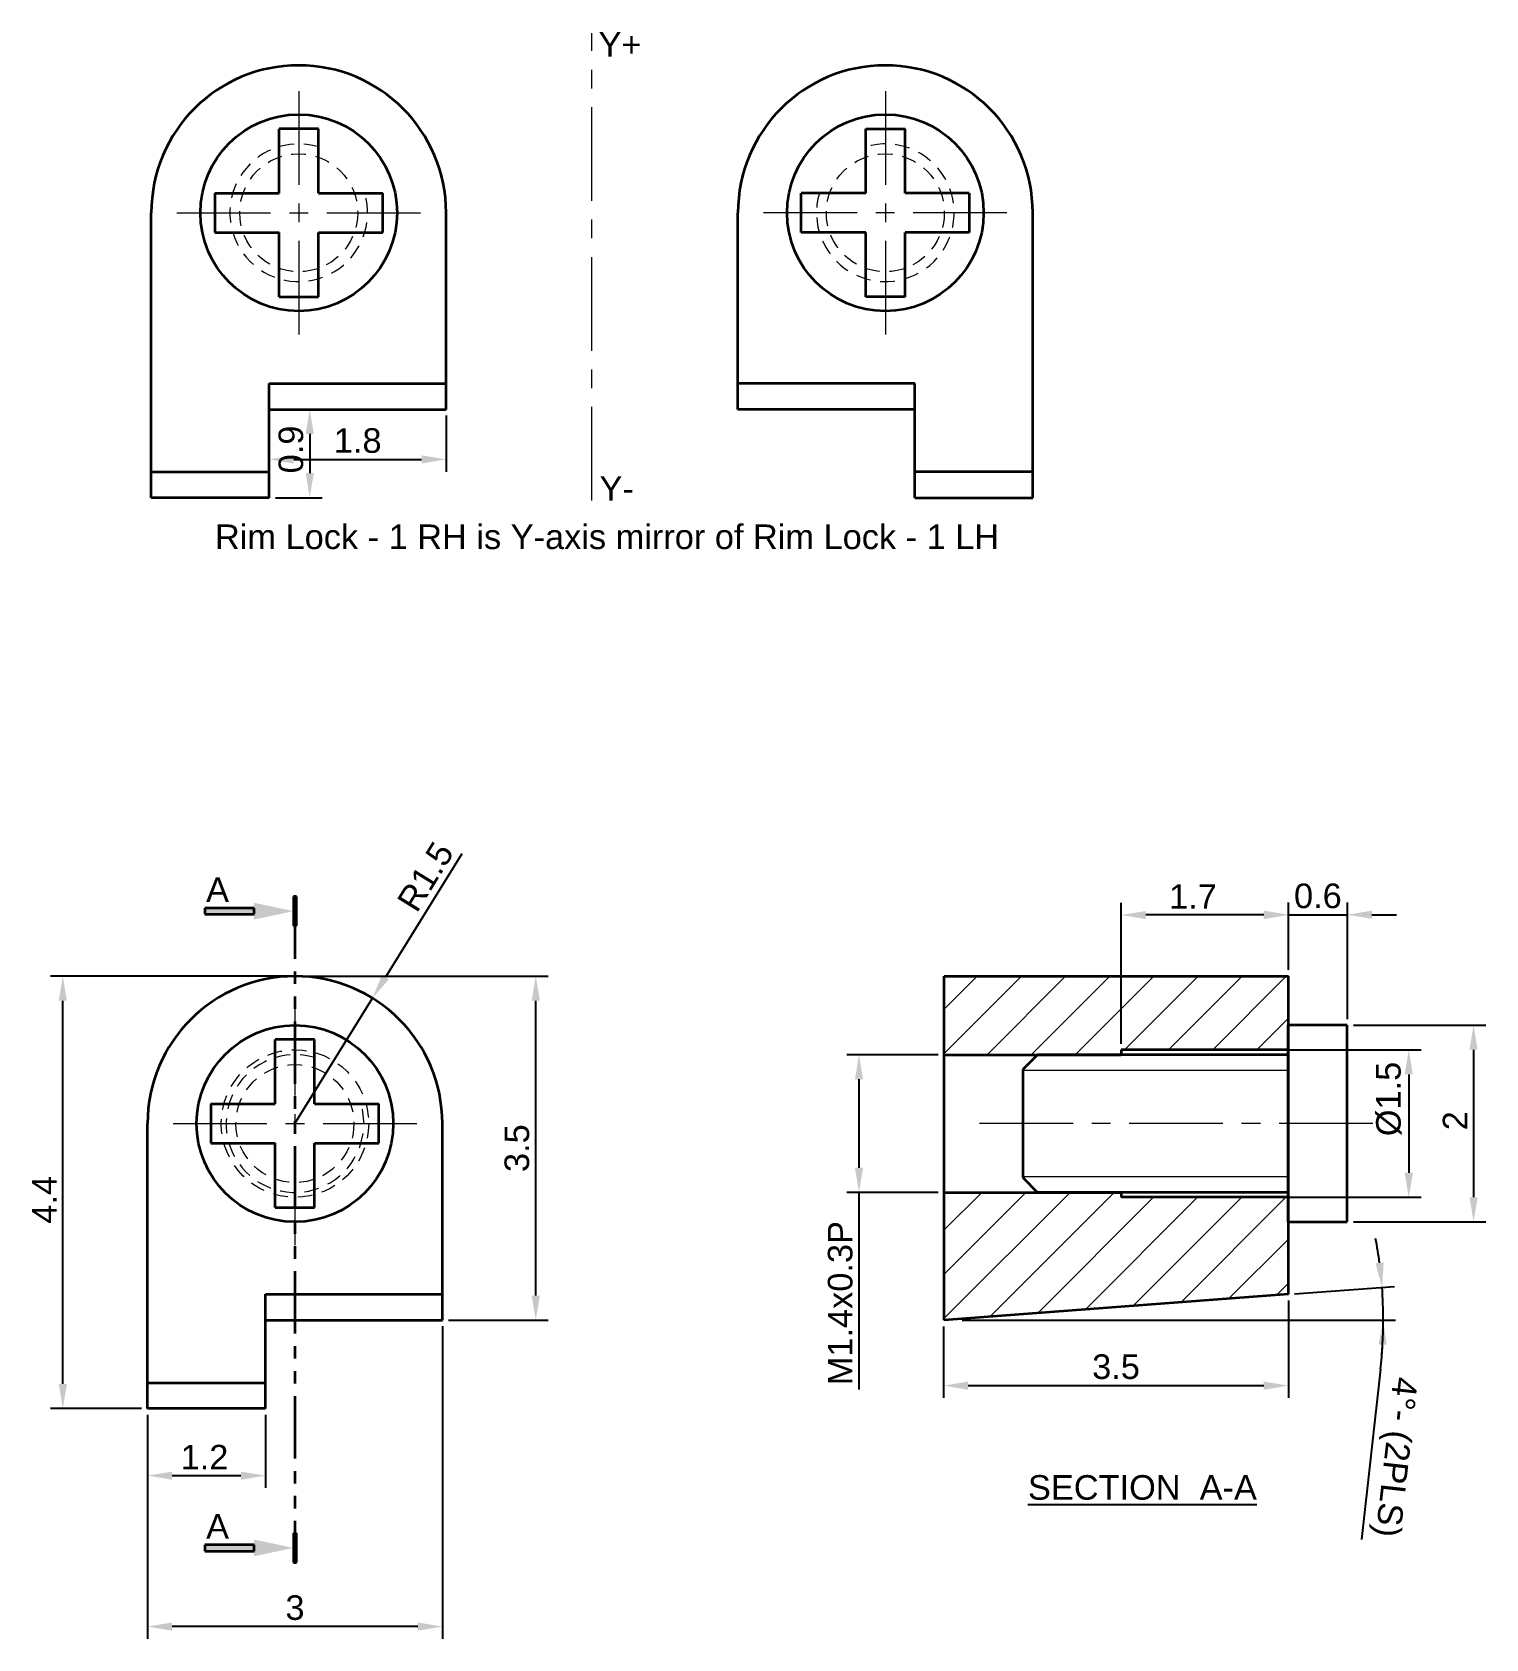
# Model space of a CAD drawing. Header units: millimetres. Extents: x 219 to 785, y 160 to 284.
# Drawn here: x 218.6 to 233.38, y 267.88 to 284.22 of the extents above; entities that cross this region are included whole.
import ezdxf
from ezdxf.enums import TextEntityAlignment as Align

# ---------------------------------------------------------------- set-up
doc = ezdxf.new("R2010")
doc.units = ezdxf.units.MM
for name, pattern in [('CENTER', [50.8, 31.75, -6.35, 6.35, -6.35]), ('HIDDEN', [0.075, 0.05, -0.025]), ('PHANTOM', [63.5, 31.75, -6.35, 6.35, -6.35, 6.35, -6.35])]:
    doc.linetypes.add(name, pattern=pattern)
doc.layers.get('0').update_dxf_attribs({"lineweight": 35})
for name, color, linetype, lineweight in [('Center line', 2, 'CENTER', 18), ('Dimension', 3, 'Continuous', 18), ('Hatch', 6, 'Continuous', 18), ('hidden line', 1, 'HIDDEN', 15), ('Section', 6, 'PHANTOM', 35), ('Text', 4, 'Continuous', 25)]:
    doc.layers.add(name, color=color, linetype=linetype, lineweight=lineweight)
doc.styles.get("Standard").update_dxf_attribs({"font": 'arial.ttf'})
doc.dimstyles.new('ISO-25', dxfattribs={"dimtxt": 2.5, "dimasz": 2.5, "dimexe": 1.25, "dimexo": 0.625, "dimtad": 1, "dimtxsty": 'Standard', "dimcen": 2.5, "dimadec": 0, "dimazin": 0, "dimtfac": 1, "dimtmove": 0, "dimatfit": 3, "dimfxl": 1, "dimarcsym": 0})

# ---------------------------------------------------------------- blocks, each defined once
blk = doc.blocks.new('*D4')
at = {"layer": 'Defpoints', "color": 0, "transparency": 16777216}
for p in [(222.769, 271.12), (219.771, 270.221), (219.771, 268.004)]:
    blk.add_point(p, dxfattribs=at)
at = {"layer": 'Dimension', "color": 0, "lineweight": -2, "transparency": 16777216}
for p, q in [((222.769, 271.058), (222.769, 267.879)), ((219.771, 270.158), (219.771, 267.879)), ((222.519, 268.004), (220.021, 268.004))]:
    blk.add_line(p, q, dxfattribs=at)
at = {"layer": 'Dimension', "color": 0, "transparency": 16777216}
for points in [[(220.021, 268.046), (220.021, 267.962), (219.771, 268.004)], [(222.519, 268.046), (222.519, 267.962), (222.769, 268.004)]]:
    blk.add_solid(points, dxfattribs=at)
at = {"layer": 'Dimension', "color": 0, "transparency": 16777216, "insert": (221.27, 268.322), "char_height": 0.25, "attachment_point": 2}
blk.add_mtext('3', dxfattribs=at)
blk = doc.blocks.new('*D5')
at = {"layer": 'Defpoints', "color": 0, "transparency": 16777216}
for p in [(222.058, 274.394), (221.27, 273.119)]:
    blk.add_point(p, dxfattribs=at)
at = {"layer": 'Dimension', "color": 0, "lineweight": -2, "transparency": 16777216}
for p, q in [((222.966, 275.862), (222.19, 274.607)), ((221.27, 273.119), (222.058, 274.394))]:
    blk.add_line(p, q, dxfattribs=at)
at = {"layer": 'Dimension', "color": 0, "transparency": 16777216}
blk.add_solid([(222.154, 274.629), (222.225, 274.585), (222.058, 274.394)], dxfattribs=at)
at = {"layer": 'Dimension', "color": 0, "transparency": 16777216, "insert": (222.296, 275.383), "char_height": 0.25, "attachment_point": 1, "rotation": 58.2735}
blk.add_mtext('R1.5', dxfattribs=at)
blk = doc.blocks.new('*D6')
at = {"layer": 'Defpoints', "color": 0, "transparency": 16777216}
for p in [(219.771, 270.221), (220.97, 270.221), (220.97, 269.539)]:
    blk.add_point(p, dxfattribs=at)
at = {"layer": 'Dimension', "color": 0, "lineweight": -2, "transparency": 16777216}
for p, q in [((219.771, 270.158), (219.771, 269.414)), ((220.97, 270.158), (220.97, 269.414)), ((220.021, 269.539), (220.72, 269.539))]:
    blk.add_line(p, q, dxfattribs=at)
at = {"layer": 'Dimension', "color": 0, "transparency": 16777216}
for points in [[(220.021, 269.58), (220.021, 269.497), (219.771, 269.539)], [(220.72, 269.58), (220.72, 269.497), (220.97, 269.539)]]:
    blk.add_solid(points, dxfattribs=at)
at = {"layer": 'Dimension', "color": 0, "transparency": 16777216, "insert": (220.35, 269.852), "char_height": 0.25, "attachment_point": 2}
blk.add_mtext('1.2', dxfattribs=at)
blk = doc.blocks.new('*D7')
at = {"layer": 'Defpoints', "color": 0, "transparency": 16777216}
for p in [(218.909, 274.618), (221.27, 274.618), (219.771, 270.221)]:
    blk.add_point(p, dxfattribs=at)
at = {"layer": 'Dimension', "color": 0, "lineweight": -2, "transparency": 16777216}
for p, q in [((221.207, 274.618), (218.784, 274.618)), ((218.909, 270.471), (218.909, 274.368)), ((219.708, 270.221), (218.784, 270.221))]:
    blk.add_line(p, q, dxfattribs=at)
at = {"layer": 'Dimension', "color": 0, "transparency": 16777216}
for points in [[(218.868, 274.368), (218.951, 274.368), (218.909, 274.618)], [(218.868, 270.471), (218.951, 270.471), (218.909, 270.221)]]:
    blk.add_solid(points, dxfattribs=at)
at = {"layer": 'Dimension', "color": 0, "transparency": 16777216, "insert": (218.597, 272.344), "char_height": 0.25, "attachment_point": 2, "rotation": 90}
blk.add_mtext('4.4', dxfattribs=at)
blk = doc.blocks.new('*D8')
at = {"layer": 'Defpoints', "color": 0, "transparency": 16777216}
for p in [(221.27, 274.618), (223.719, 274.618), (222.769, 271.12)]:
    blk.add_point(p, dxfattribs=at)
at = {"layer": 'Dimension', "color": 0, "lineweight": -2, "transparency": 16777216}
for p, q in [((221.332, 274.618), (223.844, 274.618)), ((223.719, 271.37), (223.719, 274.368)), ((222.832, 271.12), (223.844, 271.12))]:
    blk.add_line(p, q, dxfattribs=at)
at = {"layer": 'Dimension', "color": 0, "transparency": 16777216}
for points in [[(223.677, 274.368), (223.761, 274.368), (223.719, 274.618)], [(223.677, 271.37), (223.761, 271.37), (223.719, 271.12)]]:
    blk.add_solid(points, dxfattribs=at)
at = {"layer": 'Dimension', "color": 0, "transparency": 16777216, "insert": (223.401, 272.869), "char_height": 0.25, "attachment_point": 2, "rotation": 90}
blk.add_mtext('3.5', dxfattribs=at)
blk = doc.blocks.new('*D12')
at = {"layer": 'Defpoints', "color": 0, "transparency": 16777216}
for p in [(231.973, 274.119), (231.973, 272.119), (233.256, 272.119)]:
    blk.add_point(p, dxfattribs=at)
at = {"layer": 'Dimension', "color": 0, "lineweight": -2, "transparency": 16777216}
for p, q in [((232.035, 274.119), (233.381, 274.119)), ((233.256, 273.869), (233.256, 272.369)), ((232.035, 272.119), (233.381, 272.119))]:
    blk.add_line(p, q, dxfattribs=at)
at = {"layer": 'Dimension', "color": 0, "transparency": 16777216}
for points in [[(233.215, 273.869), (233.298, 273.869), (233.256, 274.119)], [(233.215, 272.369), (233.298, 272.369), (233.256, 272.119)]]:
    blk.add_solid(points, dxfattribs=at)
at = {"layer": 'Dimension', "color": 0, "transparency": 16777216, "insert": (233.068, 273.148), "char_height": 0.25, "attachment_point": 5, "rotation": 90}
blk.add_mtext('2', dxfattribs=at)
blk = doc.blocks.new('*D9')
at = {"layer": 'Defpoints', "color": 0, "transparency": 16777216}
for p in [(231.373, 271.383), (227.866, 271.12), (231.373, 270.454)]:
    blk.add_point(p, dxfattribs=at)
at = {"layer": 'Dimension', "color": 0, "lineweight": -2, "transparency": 16777216}
for p, q in [((231.373, 271.32), (231.373, 270.329)), ((227.866, 271.057), (227.866, 270.329)), ((228.116, 270.454), (231.123, 270.454))]:
    blk.add_line(p, q, dxfattribs=at)
at = {"layer": 'Dimension', "color": 0, "transparency": 16777216}
for points in [[(228.116, 270.496), (228.116, 270.412), (227.866, 270.454)], [(231.123, 270.496), (231.123, 270.412), (231.373, 270.454)]]:
    blk.add_solid(points, dxfattribs=at)
at = {"layer": 'Dimension', "color": 0, "transparency": 16777216, "insert": (229.62, 270.772), "char_height": 0.25, "attachment_point": 2}
blk.add_mtext('3.5', dxfattribs=at)
blk = doc.blocks.new('*D10')
at = {"layer": 'Defpoints', "color": 0, "transparency": 16777216}
for p in [(230.873, 273.869), (230.873, 272.369), (232.597, 272.369)]:
    blk.add_point(p, dxfattribs=at)
at = {"layer": 'Dimension', "color": 0, "lineweight": -2, "transparency": 16777216}
for p, q in [((230.935, 273.869), (232.722, 273.869)), ((232.597, 273.619), (232.597, 272.619)), ((230.935, 272.369), (232.722, 272.369))]:
    blk.add_line(p, q, dxfattribs=at)
at = {"layer": 'Dimension', "color": 0, "transparency": 16777216}
for points in [[(232.555, 273.619), (232.639, 273.619), (232.597, 273.869)], [(232.555, 272.619), (232.639, 272.619), (232.597, 272.369)]]:
    blk.add_solid(points, dxfattribs=at)
at = {"layer": 'Dimension', "color": 0, "transparency": 16777216, "insert": (232.265, 273.369), "char_height": 0.25, "attachment_point": 2, "rotation": 90}
blk.add_mtext('%%c1.5', dxfattribs=at)
blk = doc.blocks.new('*D11')
at = {"layer": 'Defpoints', "color": 0, "transparency": 16777216}
for p in [(229.673, 275.24), (231.373, 274.689), (229.673, 273.869)]:
    blk.add_point(p, dxfattribs=at)
at = {"layer": 'Dimension', "color": 0, "lineweight": -2, "transparency": 16777216}
for p, q in [((229.673, 273.931), (229.673, 275.365)), ((231.373, 274.751), (231.373, 275.365)), ((231.123, 275.24), (229.923, 275.24))]:
    blk.add_line(p, q, dxfattribs=at)
at = {"layer": 'Dimension', "color": 0, "transparency": 16777216}
for points in [[(229.923, 275.281), (229.923, 275.198), (229.673, 275.24)], [(231.123, 275.281), (231.123, 275.198), (231.373, 275.24)]]:
    blk.add_solid(points, dxfattribs=at)
at = {"layer": 'Dimension', "color": 0, "transparency": 16777216, "insert": (230.403, 275.553), "char_height": 0.25, "attachment_point": 2}
blk.add_mtext('1.7', dxfattribs=at)
blk = doc.blocks.new('*D13')
at = {"layer": 'Defpoints', "color": 0, "transparency": 16777216}
for p in [(231.973, 275.243), (231.373, 274.618), (231.973, 274.119)]:
    blk.add_point(p, dxfattribs=at)
at = {"layer": 'Dimension', "color": 0, "lineweight": -2, "transparency": 16777216}
for p, q in [((231.373, 274.681), (231.373, 275.368)), ((231.973, 274.182), (231.973, 275.368)), ((231.123, 275.243), (230.873, 275.243)), ((231.373, 275.243), (231.973, 275.243)), ((232.223, 275.243), (232.473, 275.243))]:
    blk.add_line(p, q, dxfattribs=at)
at = {"layer": 'Dimension', "color": 0, "transparency": 16777216}
for points in [[(231.123, 275.284), (231.123, 275.201), (231.373, 275.243)], [(232.223, 275.284), (232.223, 275.201), (231.973, 275.243)]]:
    blk.add_solid(points, dxfattribs=at)
at = {"layer": 'Dimension', "color": 0, "transparency": 16777216, "insert": (231.673, 275.433), "char_height": 0.25, "attachment_point": 5}
blk.add_mtext('0.6', dxfattribs=at)
blk = doc.blocks.new('*D14')
at = {"layer": 'Defpoints', "color": 0, "transparency": 16777216}
for p in [(231.373, 271.383), (232.333, 271.343), (227.873, 271.12), (227.874, 271.12), (227.993, 271.12)]:
    blk.add_point(p, dxfattribs=at)
at = {"layer": 'Dimension', "color": 0, "lineweight": -2, "transparency": 16777216}
for p, q in [((231.435, 271.387), (232.451, 271.463)), ((228.055, 271.12), (232.463, 271.12)), ((232.31, 270.621), (232.116, 268.89))]:
    blk.add_line(p, q, dxfattribs=at)
for start, end in [(7.4977, 10.7068), (0, 4.2886), (353.5793, 0), (353.5818, 356.7909)]:
    blk.add_arc((227.874, 271.12), 4.464, start, end, dxfattribs=at)
at = {"layer": 'Dimension', "color": 0, "transparency": 16777216}
for points in [[(232.342, 271.707), (232.259, 271.698), (232.326, 271.454)], [(232.29, 270.871), (232.373, 270.869), (232.338, 271.12)]]:
    blk.add_solid(points, dxfattribs=at)
at = {"layer": 'Dimension', "color": 0, "transparency": 16777216, "insert": (232.438, 269.73), "char_height": 0.25, "attachment_point": 5, "rotation": 263.5793}
blk.add_mtext('4°- (2PLS)', dxfattribs=at)
blk = doc.blocks.new('_FILLED')
at = {"color": 0, "linetype": 'ByBlock'}
blk.add_solid([(0, 0), (-1, 0.214), (-1, -0.214)], dxfattribs=at)
blk = doc.blocks.new('section arrow')
at = {"layer": 'Section'}
h = blk.add_hatch(color=256, dxfattribs=at)
h.dxf.hatch_style = 1
h.paths.add_polyline_path([(6987.516, 2336.116), (6987.516, 2336.053), (6988.016, 2336.053), (6988.016, 2336.116)])
h.paths.add_polyline_path([(6988.416, 2335.935), (6988.448, 2335.935), (6988.448, 2336.235), (6988.416, 2336.235)])
for points in [[(6988.016, 2336.116), (6987.516, 2336.116), (6987.516, 2336.053), (6988.016, 2336.053)], [(6988.448, 2335.935), (6988.448, 2336.235), (6988.416, 2336.235), (6988.416, 2335.935)]]:
    blk.add_lwpolyline(points, close=True, dxfattribs=at)
at = {"layer": 'Section', "xscale": 0.4, "yscale": 0.4, "zscale": 0.4}
blk.add_blockref('_FILLED', (6988.416, 2336.085), dxfattribs=at)
blk = doc.blocks.new('M1.4x0.3P')
for p, q in [((7011.764, 2334.823), (7011.164, 2334.823)), ((7011.164, 2332.823), (7011.164, 2334.823)), ((7011.764, 2332.823), (7011.764, 2334.823)), ((7008.614, 2334.523), (7008.464, 2334.373)), ((7011.164, 2334.523), (7008.614, 2334.523)), ((7008.464, 2334.373), (7008.464, 2333.273)), ((7008.464, 2333.273), (7008.614, 2333.123)), ((7011.164, 2333.123), (7008.614, 2333.123)), ((7011.164, 2332.823), (7011.764, 2332.823))]:
    blk.add_line(p, q)
at = {"layer": 'Center line', "ltscale": 0.03}
blk.add_line((7012.023, 2333.823), (7007.863, 2333.823), dxfattribs=at)
at = {"layer": 'Dimension'}
for p, q in [((7011.164, 2334.363), (7008.464, 2334.363)), ((7011.164, 2333.283), (7008.464, 2333.283))]:
    blk.add_line(p, q, dxfattribs=at)
blk = doc.blocks.new('*D17')
at = {"layer": 'Defpoints', "color": 0, "transparency": 16777216}
for p in [(227.874, 273.819), (227.006, 272.419), (227.874, 272.419)]:
    blk.add_point(p, dxfattribs=at)
at = {"layer": 'Dimension', "color": 0, "lineweight": -2, "transparency": 16777216}
for p, q in [((227.812, 273.819), (226.881, 273.819)), ((227.006, 273.569), (227.006, 272.669)), ((227.812, 272.419), (226.881, 272.419)), ((227.006, 272.419), (227.006, 270.416))]:
    blk.add_line(p, q, dxfattribs=at)
at = {"layer": 'Dimension', "color": 0, "transparency": 16777216}
for points in [[(226.965, 273.569), (227.048, 273.569), (227.006, 273.819)], [(226.965, 272.669), (227.048, 272.669), (227.006, 272.419)]]:
    blk.add_solid(points, dxfattribs=at)
at = {"layer": 'Dimension', "color": 0, "transparency": 16777216, "insert": (226.816, 271.293), "char_height": 0.25, "attachment_point": 5, "rotation": 90}
blk.add_mtext('M1.4x0.3P', dxfattribs=at)
blk = doc.blocks.new('*D19')
at = {"layer": 'Defpoints', "color": 0, "transparency": 16777216}
for p in [(222.807, 280.382), (221.008, 279.935), (222.807, 279.873)]:
    blk.add_point(p, dxfattribs=at)
at = {"layer": 'Dimension', "color": 0, "lineweight": -2, "transparency": 16777216}
for p, q in [((222.807, 280.32), (222.807, 279.748)), ((221.008, 279.873), (221.008, 279.748)), ((221.258, 279.873), (222.557, 279.873))]:
    blk.add_line(p, q, dxfattribs=at)
at = {"layer": 'Dimension', "color": 0, "transparency": 16777216}
for points in [[(221.258, 279.915), (221.258, 279.831), (221.008, 279.873)], [(222.557, 279.915), (222.557, 279.831), (222.807, 279.873)]]:
    blk.add_solid(points, dxfattribs=at)
at = {"layer": 'Dimension', "color": 0, "transparency": 16777216, "insert": (221.908, 280.063), "char_height": 0.25, "attachment_point": 5}
blk.add_mtext('1.8', dxfattribs=at)
blk = doc.blocks.new('*D20')
at = {"layer": 'Defpoints', "color": 0, "transparency": 16777216}
for p in [(221.716, 280.382), (221.008, 279.483), (221.42, 279.483)]:
    blk.add_point(p, dxfattribs=at)
at = {"layer": 'Dimension', "color": 0, "lineweight": -2, "transparency": 16777216}
for p, q in [((221.654, 280.382), (221.295, 280.382)), ((221.42, 280.132), (221.42, 279.733)), ((221.071, 279.483), (221.545, 279.483))]:
    blk.add_line(p, q, dxfattribs=at)
at = {"layer": 'Dimension', "color": 0, "transparency": 16777216}
for points in [[(221.379, 280.132), (221.462, 280.132), (221.42, 280.382)], [(221.379, 279.733), (221.462, 279.733), (221.42, 279.483)]]:
    blk.add_solid(points, dxfattribs=at)
at = {"layer": 'Dimension', "color": 0, "transparency": 16777216, "insert": (221.23, 279.974), "char_height": 0.25, "attachment_point": 5, "rotation": 90}
blk.add_mtext('0.9', dxfattribs=at)

msp = doc.modelspace()

# ---------------------------------------------------------------- hatches: boundary and pattern name
at = {"layer": 'Hatch'}
h = msp.add_hatch(dxfattribs=at)
h.set_pattern_fill('ANSI31', color=256, scale=0.1)
h.set_pattern_definition([(45, (294.47447, 228.63025), (-0.2245064, 0.2245064), [])])
h.paths.add_polyline_path([(231.373, 272.369), (229.673, 272.369), (229.673, 272.419), (228.523, 272.419), (227.873, 272.419), (227.873, 271.12), (231.373, 271.383)])
h.paths.add_polyline_path([(231.373, 274.618), (227.873, 274.618), (227.873, 273.819), (228.522, 273.819), (228.523, 273.819), (229.673, 273.819), (229.673, 273.869), (231.373, 273.869), (231.373, 274.119)])

# ---------------------------------------------------------------- linework, layer by layer
at = {"ltscale": 0.1}
for p, q in [((221.108, 282.581), (221.108, 283.236)), ((221.508, 283.236), (221.108, 283.236)), ((221.508, 282.581), (221.508, 283.236)), ((227.074, 282.581), (227.074, 283.236)), ((227.074, 283.236), (227.474, 283.236)), ((227.474, 282.581), (227.474, 283.236)), ((220.454, 282.581), (221.108, 282.581)), ((220.454, 282.581), (220.454, 282.181)), ((221.508, 282.581), (222.162, 282.581)), ((222.162, 282.181), (222.162, 282.581)), ((227.074, 282.581), (226.419, 282.581)), ((226.419, 282.181), (226.419, 282.581)), ((228.128, 282.581), (227.474, 282.581)), ((228.128, 282.581), (228.128, 282.181)), ((220.454, 282.181), (221.108, 282.181)), ((221.108, 281.527), (221.108, 282.181)), ((221.508, 281.527), (221.508, 282.181)), ((221.508, 282.181), (222.162, 282.181)), ((227.074, 282.181), (226.419, 282.181)), ((227.074, 281.527), (227.074, 282.181)), ((227.474, 281.527), (227.474, 282.181)), ((228.128, 282.181), (227.474, 282.181)), ((221.108, 281.527), (221.508, 281.527)), ((227.474, 281.527), (227.074, 281.527)), ((221.07, 273.319), (221.07, 273.973)), ((221.47, 273.973), (221.07, 273.973)), ((221.47, 273.319), (221.47, 273.973)), ((220.416, 273.319), (221.07, 273.319)), ((220.416, 273.319), (220.416, 272.919)), ((221.47, 273.319), (222.124, 273.319)), ((222.124, 272.919), (222.124, 273.319)), ((220.416, 272.919), (221.07, 272.919)), ((221.07, 272.265), (221.07, 272.919)), ((221.47, 272.265), (221.47, 272.919)), ((221.47, 272.919), (222.124, 272.919)), ((221.07, 272.265), (221.47, 272.265))]:
    msp.add_line(p, q, dxfattribs=at)
for p, q in [((219.809, 279.483), (219.809, 282.381)), ((222.807, 280.382), (222.807, 282.381)), ((225.774, 280.382), (225.774, 282.381)), ((228.773, 279.483), (228.773, 282.381)), ((221.008, 280.645), (222.807, 280.645)), ((221.008, 279.483), (221.008, 280.645)), ((227.573, 280.645), (225.774, 280.645)), ((227.573, 279.483), (227.573, 280.645)), ((221.008, 280.382), (222.807, 280.382)), ((227.573, 280.382), (225.774, 280.382)), ((219.809, 279.745), (221.008, 279.745)), ((228.773, 279.745), (227.573, 279.745)), ((221.008, 279.483), (219.809, 279.483)), ((227.573, 279.483), (228.773, 279.483)), ((227.873, 271.12), (227.873, 274.618)), ((227.874, 274.618), (231.373, 274.618)), ((231.373, 271.383), (231.373, 274.618)), ((229.673, 273.869), (229.673, 273.819)), ((231.373, 273.869), (229.673, 273.869)), ((227.874, 273.819), (229.673, 273.819)), ((219.771, 270.221), (219.771, 273.119)), ((222.769, 271.12), (222.769, 273.119)), ((227.873, 271.12), (227.873, 272.579)), ((227.874, 272.419), (229.673, 272.419)), ((229.673, 272.419), (229.673, 272.369)), ((231.373, 272.369), (229.673, 272.369)), ((220.97, 271.383), (222.769, 271.383)), ((220.97, 270.221), (220.97, 271.383)), ((231.373, 271.383), (227.873, 271.12)), ((220.97, 271.12), (222.769, 271.12)), ((219.771, 270.483), (220.97, 270.483)), ((220.97, 270.221), (219.771, 270.221))]:
    msp.add_line(p, q)
for centre in [(221.308, 282.381), (227.274, 282.381), (221.27, 273.119)]:
    msp.add_circle(centre, 1)
for centre in [(221.308, 282.381), (227.274, 282.381), (221.27, 273.119)]:
    msp.add_arc(centre, 1.499, 0, 180)
at = {"layer": 'Center line', "ltscale": 0.03}
for p, q in [((224.288, 279.454), (224.288, 284.206)), ((221.308, 283.619), (221.308, 281.144)), ((227.274, 283.619), (227.274, 281.144)), ((220.07, 282.381), (222.546, 282.381)), ((228.511, 282.381), (226.036, 282.381)), ((221.27, 274.357), (221.27, 271.881)), ((220.032, 273.119), (222.508, 273.119))]:
    msp.add_line(p, q, dxfattribs=at)
at = {"layer": 'hidden line', "ltscale": 3}
for centre, radius in [((221.308, 282.381), 0.6), ((227.274, 282.381), 0.6), ((221.27, 273.119), 0.75), ((221.27, 273.119), 0.6)]:
    msp.add_circle(centre, radius, dxfattribs=at)
for centre, start, end in [((221.308, 282.381), 73.3985, 16.6015), ((227.274, 282.381), 163.3985, 106.6015), ((221.27, 273.119), 73.3985, 16.6015)]:
    msp.add_arc(centre, 0.7, start, end, dxfattribs=at)
at = {"layer": 'Section', "ltscale": 0.02}
msp.add_line((221.27, 275.428), (221.27, 268.654), dxfattribs=at)

# ---------------------------------------------------------------- block references
for name, p in [('section arrow', (-6767.162, -2060.806)), ('M1.4x0.3P', (-6779.792, -2060.704)), ('section arrow', (-6767.162, -2067.281))]:
    msp.add_blockref(name, p)

# ---------------------------------------------------------------- texts
at = {"layer": 'Text'}
for s, p in [('Y+', (224.576, 284.093)), ('Y-', (224.542, 279.577)), ('Rim Lock - 1 RH is Y-axis mirror of Rim Lock - 1 LH', (224.444, 279.086)), ('A', (220.483, 275.498)), ('A', (220.483, 269.023))]:
    msp.add_text(s, height=0.25, dxfattribs=at).set_placement(p, align=Align.MIDDLE_CENTER)
at = {"layer": 'Text', "insert": (231.053, 269.544), "char_height": 0.25, "width": 4.46626, "attachment_point": 3, "line_spacing_factor": 0.9}
msp.add_mtext('{\\LSECTION  A-A}', dxfattribs=at)

# ---------------------------------------------------------------- dimensions: what is measured, and where the dimension line sits
at = {"layer": 'Dimension'}
for base, p1, p2, picture, middle in [((222.807, 279.873), (221.008, 279.935), (222.807, 280.382), '*D19', (221.908, 280.063)), ((231.973, 275.243), (231.373, 274.618), (231.973, 274.119), '*D13', (231.673, 275.433))]:
    dim = msp.add_linear_dim(base=base, p1=p1, p2=p2, dimstyle='ISO-25', override={"dimscale": 0.1, "dimdsep": 46}, dxfattribs=at)
    dim.commit()
    dim.dimension.update_dxf_attribs({"geometry": picture, "text_midpoint": middle})
for base, p1, p2, angle, picture, middle in [((221.42, 279.483), (221.716, 280.382), (221.008, 279.483), 90, '*D20', (221.42, 279.974)), ((229.673, 275.24), (231.373, 274.689), (229.673, 273.869), 180, '*D11', (230.403, 275.24)), ((218.909, 274.618), (219.771, 270.221), (221.27, 274.618), 90, '*D7', (218.909, 272.344)), ((223.719, 274.618), (222.769, 271.12), (221.27, 274.618), 90, '*D8', (223.719, 272.869)), ((233.256, 272.119), (231.973, 274.119), (231.973, 272.119), 270, '*D12', (233.256, 273.148)), ((219.771, 268.004), (222.769, 271.12), (219.771, 270.221), 180, '*D4', (221.27, 268.004))]:
    dim = msp.add_linear_dim(base=base, p1=p1, p2=p2, angle=angle, dimstyle='ISO-25', override={"dimscale": 0.1, "dimdsep": 46}, dxfattribs=at)
    dim.commit()
    dim.dimension.update_dxf_attribs({"geometry": picture, "text_midpoint": middle, "dimtype": 160})
dim = msp.add_radius_dim(center=(221.27, 273.119), mpoint=(222.058, 274.394), dimstyle='ISO-25', override={"dimscale": 0.1, "dimdsep": 46}, dxfattribs=at)
dim.commit()
dim.dimension.update_dxf_attribs({"geometry": '*D5', "text_midpoint": (222.75, 275.512), "dimtype": 164})
dim = msp.add_linear_dim(base=(232.597, 272.369), p1=(230.873, 273.869), p2=(230.873, 272.369), angle=270, text='%%c<>', dimstyle='ISO-25', override={"dimscale": 0.1, "dimdsep": 46}, dxfattribs=at)
dim.commit()
dim.dimension.update_dxf_attribs({"geometry": '*D10', "text_midpoint": (232.597, 273.369), "dimtype": 160})
dim = msp.add_linear_dim(base=(227.006, 272.419), p1=(227.874, 273.819), p2=(227.874, 272.419), angle=90, dimstyle='ISO-25', override={"dimscale": 0.1, "dimdsep": 46, "dimpost": 'M<>x0.3P'}, dxfattribs=at)
dim.commit()
dim.dimension.update_dxf_attribs({"geometry": '*D17', "text_midpoint": (226.816, 271.293)})
dim = msp.add_angular_dim_2l(base=(232.333, 271.343), line1=((227.874, 271.12), (227.993, 271.12)), line2=((231.373, 271.383), (227.873, 271.12)), dimstyle='ISO-25', override={"dimscale": 0.1, "dimdsep": 46, "dimpost": '- (2PLS)'}, dxfattribs=at)
dim.commit()
dim.dimension.update_dxf_attribs({"geometry": '*D14', "text_midpoint": (232.438, 269.73)})
for base, p1, p2, override, picture, middle in [((231.373, 270.454), (227.866, 271.12), (231.373, 271.383), {"dimscale": 0.1, "dimdec": 1, "dimdsep": 46}, '*D9', (229.62, 270.454)), ((220.97, 269.539), (219.771, 270.221), (220.97, 270.221), {"dimscale": 0.1, "dimdsep": 46}, '*D6', (220.35, 269.539))]:
    dim = msp.add_linear_dim(base=base, p1=p1, p2=p2, dimstyle='ISO-25', override=override, dxfattribs=at)
    dim.commit()
    dim.dimension.update_dxf_attribs({"geometry": picture, "text_midpoint": middle, "dimtype": 160})

doc.saveas('drawing.dxf')
